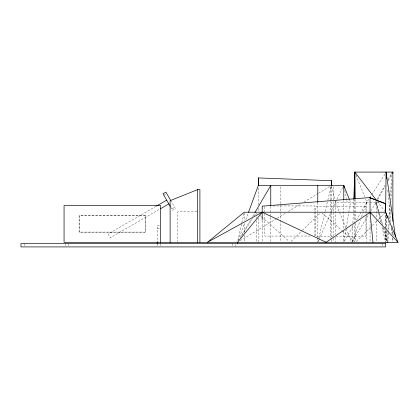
<?xml version="1.0" encoding="UTF-8"?>
<svg xmlns="http://www.w3.org/2000/svg" width="419" height="419" viewBox="0 0 419 419"><rect width="100%" height="100%" fill="white"/><g stroke="black" fill="none" stroke-linecap="round" stroke-linejoin="round"><path stroke-width="0.31" stroke-dasharray="2.1 1.57" d="M352.206 241.669L352.814 225.412M352.913 222.808L353.767 200.046M387.711 233.346L387.056 242.449L382.72 227.402M387.942 230.094L388.596 220.991M388.827 217.739L389.759 204.729M390.414 195.626L392.048 172.864M387.853 242.318L388.502 233.215M388.549 232.566L389.204 223.458M389.529 218.907L390.325 207.85M390.88 200.046L392.284 180.537M343.884 241.679L345.806 230.214M346.335 227.03L350.494 202.183L349.535 199.795M237.929 240.438L241.695 223.505M241.831 222.877L243.926 213.47M317.932 241.684L318.686 238.526M318.833 237.898L325.008 211.993M325.16 211.365L327.721 200.622M327.868 199.989L331.031 186.722M238.181 240.485L244.445 223.364M245.791 219.697L248.252 212.972M352.405 241.711L360.392 219.818M361.503 216.78L363.278 211.914M363.498 211.307L366.829 202.183L369.312 198.355M317.78 242.318L318.833 239.925M319.1 239.322L336.588 199.879M336.876 199.303L343.491 186.036M381.452 223.008L375.492 202.314L376.744 200.041M377.058 199.475L384.888 185.277M388.02 179.599L392.09 172.214M377.854 199.344L385.056 186.282M388.188 180.599L392.263 173.22M344.428 241.187L353.84 224.794M356.438 220.274L366.829 202.183L365.63 199.172M240.145 237.814L250.682 219.802M252.657 216.424L254.632 213.046M351.646 242.318L369.097 213.889M370.81 211.103L376.288 202.183L375.492 202.314M241.648 235.75L252.683 218.236M254.061 216.047L255.789 213.313M369.668 197.805L371.438 195.071M371.794 194.521L385.627 173.178M356.349 241.407L371.904 225.899M372.365 225.443L377.854 219.97M378.31 219.514L384.715 213.13M291.1 241.407L301.863 230.916M302.335 230.46L321.054 212.218M240.302 240.626L276.603 218.629M277.163 218.289L285.538 213.213M288.33 211.522L301.177 203.739M303.969 202.042L317.927 193.583M318.487 193.243L329.659 186.476M163.855 195.264L166.27 193.871M155.983 206.337L108.118 233.975L110.286 237.73L159.843 209.118M171.68 208.814L174.576 207.143M379.441 202.183L335.436 202.183L331.335 185.46M273.193 205.949L314.889 205.949L314.889 236.049M196.961 211.695L177.845 211.695L177.845 241.669M159.471 225.176L157.24 225.176L157.24 241.669M157.24 228.523L159.471 228.523M310.327 236.049L264.719 236.049L264.719 214.455M333.398 236.599L315.806 236.599L315.806 206.499L365.976 206.499L365.976 213.695M336.001 236.599L365.976 236.599L365.976 216.314M322.038 213.077L341.684 230.277M342.176 230.707L354.453 241.459M260.325 215.659L261.288 216.518M261.77 216.948L289.204 241.459M377.336 201.413L384.841 211.186M170.664 200.366L175.42 208.604L172.523 210.275L170.145 206.158M345.837 227.941L335.436 202.183L335.436 234.551M346.078 228.544L351.405 241.721M356.019 175.095L364.666 196.768M391.063 227.575L394.536 237.405M376.288 217.073L376.288 202.183L378.996 211.59M379.179 212.218L382.971 225.385M383.694 227.894L387.669 241.69M376.288 202.183L380.971 222.568M381.997 227.03L385.506 242.318M344.785 190.415L346.67 199.706M346.796 200.324L347.173 202.183M387.842 190.294L390.995 222.808M391.561 228.664L392.132 234.514M392.446 237.767L392.823 241.669M355.061 199.397L355.249 220.86M355.27 223.458L355.432 241.669M392.886 226.061L392.886 228.009M392.886 232.566L392.886 235.813M392.886 238.416L392.886 241.669M386.334 216.958L386.334 228.664M386.334 231.262L386.334 242.318M386.077 216.958L386.077 228.664M386.077 231.262L386.077 242.318M385.747 215.13L385.747 228.077M385.747 230.665L385.747 242.318M385.632 215.492L385.632 227.92M385.632 230.539L385.632 241.663M382.165 243.575L382.165 246.362M376.288 220.31L376.288 241.669M370.045 220.724L370.045 241.663M366.829 202.183L366.829 211.894M366.829 215.13L366.829 241.669M354.82 199.397L354.82 221.51M354.82 222.159L354.82 241.669M343.779 200.492L343.779 228.596M343.779 231.209L343.779 241.663M335.436 237.138L335.436 242.318M333.823 186.769L333.823 235.782M333.823 238.395L333.823 241.663M331.335 186.769L331.335 201.146M331.335 201.801L331.335 239.05M331.335 239.705L331.335 241.663M330.324 186.769L330.324 199.837M330.324 200.492L330.324 238.395M317.78 202.45L317.78 237.091M317.78 237.746L317.78 241.663M280.154 186.769L280.154 219.446M280.154 220.101L280.154 241.663M270.763 206.373L270.763 241.663M264.719 206.598L264.719 211.836M262.2 220.724L262.2 241.663M258.319 188.073L258.319 205.069M258.319 208.337L258.319 211.6M258.319 218.137L258.319 241.663M256.475 212.873L256.475 214.182M256.475 216.796L256.475 218.105M256.475 220.724L256.475 242.318M244.204 212.873L244.204 220.724M244.204 223.343L244.204 232.503M244.204 235.122L244.204 241.663M235.839 244.686L235.839 246.362M232.493 243.575L232.493 246.362M160.587 243.575L160.587 246.362M157.24 243.575L157.24 246.362M68.611 243.575L68.611 246.362M65.264 243.575L65.264 246.362M24.297 243.575L24.297 246.362M145.534 215.56L79.107 215.56L79.107 232.283L145.534 232.283L145.534 215.56M145.325 215.769L79.317 215.769L79.317 232.074L145.325 232.074L145.325 215.769"/><path stroke-width="0.63" d="M387.585 217.744L385.632 212.218L386.077 172.083L395.526 237.164M353.793 199.397L354.82 172.083L392.886 172.083L392.886 221.51M392.792 173.382L392.886 172.083L392.09 172.214M248.472 212.36L258.319 185.46L258.319 177.934L258.423 185.46M254.962 212.48L270.763 185.46L270.763 205.719M160.587 242.318L160.587 205.53L64.06 205.53L64.06 242.318L398.05 242.318L370.045 212.218L326.129 242.318L262.2 212.218L237.51 242.318L237.51 243.575M156.549 206.012L166.683 200.162M160.404 208.793L168.852 203.917M262.2 212.218L207.41 242.318L244.204 212.218L385.632 212.218L398.05 242.318M199.9 242.318L199.9 189.639L197.6 189.639L170.114 200.67L170.114 242.318M387.056 242.449L387.853 242.318M331.434 185.46L331.434 180.694L331.335 185.46M258.319 185.46L343.779 185.46L349.294 199.198M385.061 203.644L385.632 203.644L385.632 212.218M258.319 177.934L331.434 180.694M385.632 203.644L369.474 197.553L384.459 203.414M354.82 198.747L354.82 172.083L376.152 199.868M170.664 200.366L165.908 192.132L163.012 193.803L170.261 206.363M344.282 187.937L343.779 185.46L343.779 199.837M386.077 172.083L386.391 175.336M386.517 176.635L386.706 178.588M370.045 212.218L372.968 242.318M354.82 172.083L355.055 198.747M370.045 213.528L370.045 197.553L262.2 206.153L262.2 220.069M317.78 185.46L317.78 202.45M197.6 189.639L197.6 242.318M157.24 241.669L157.24 243.575M385.506 243.575L20.95 243.575L20.95 246.917L385.506 246.917L385.506 243.575"/></g></svg>
